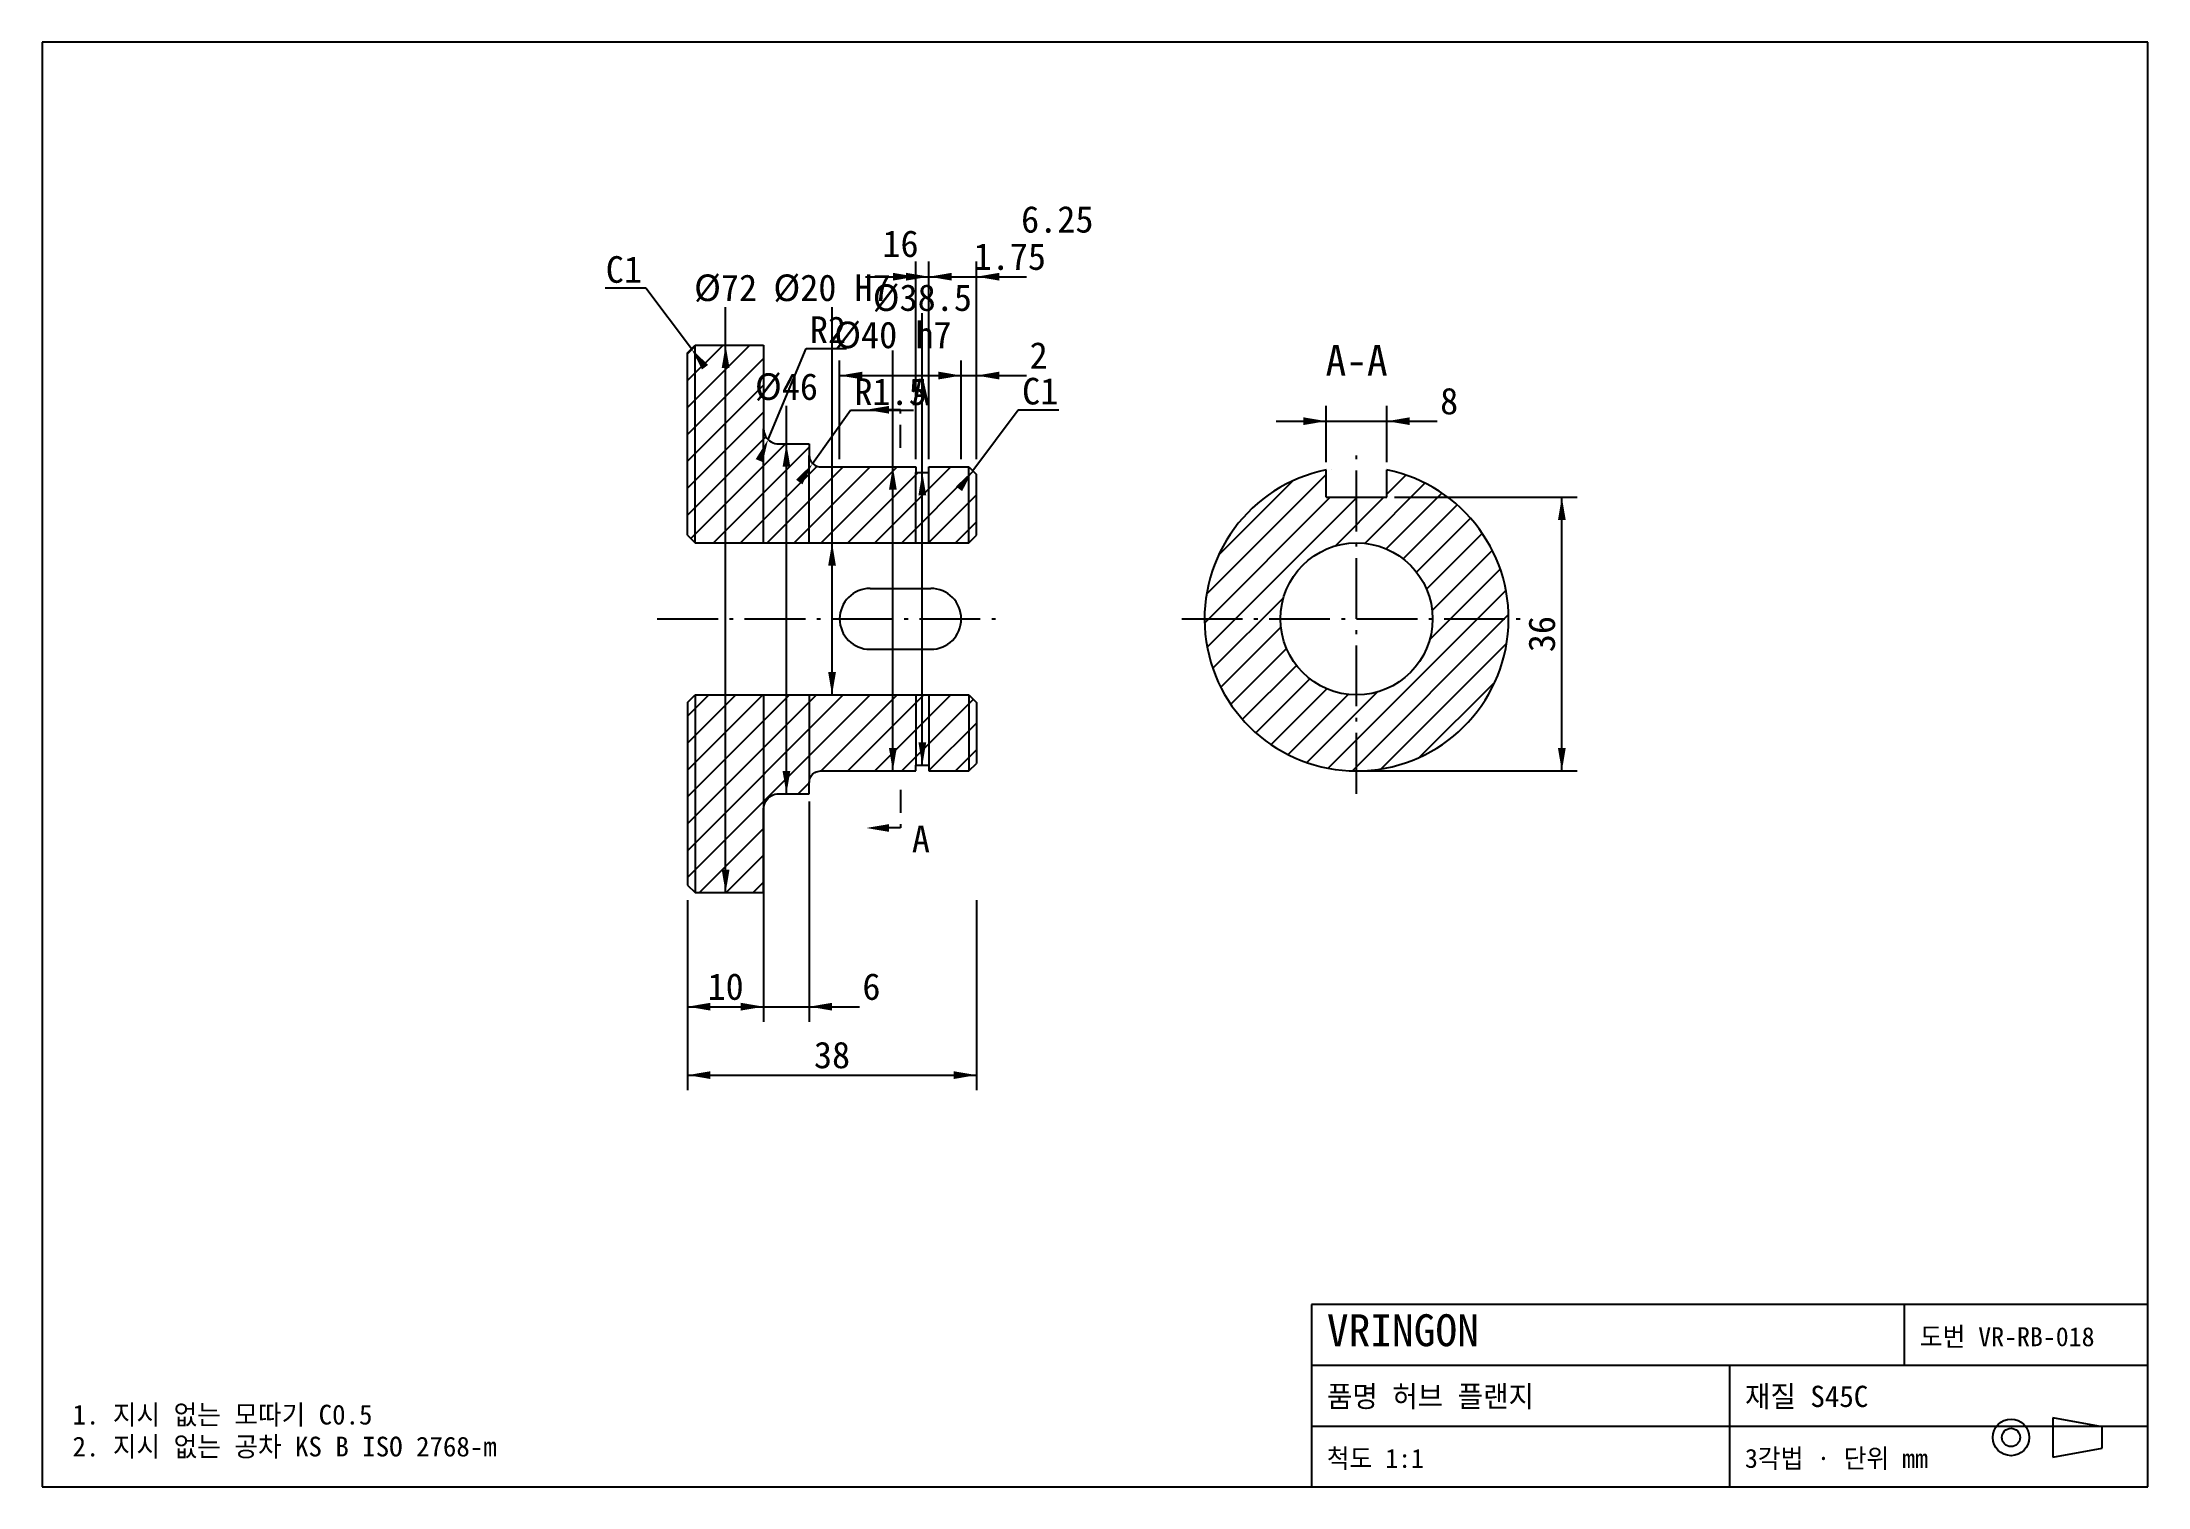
# Model space of a CAD drawing. Header units: millimetres. Extents: x 10 to 287, y 10 to 200.
import ezdxf
from ezdxf.enums import TextEntityAlignment as Align

# ---------------------------------------------------------------- set-up
doc = ezdxf.new("R2010")
doc.units = ezdxf.units.MM
doc.linetypes.add('CENTER', pattern=[11.5, 8, -1.5, 0.5, -1.5])
doc.linetypes.add('DASHED', pattern=[4.5, 3, -1.5])
for name, color, linetype in [('CENTER', 1, 'CENTER'), ('CUT', 5, 'DASHED'), ('DIM', 3, 'CONTINUOUS'), ('FRAME', 7, 'CONTINUOUS'), ('HATCH', 8, 'CONTINUOUS'), ('OUTLINE', 7, 'CONTINUOUS'), ('TEXT', 7, 'CONTINUOUS')]:
    doc.layers.add(name, color=color, linetype=linetype)

msp = doc.modelspace()

# ---------------------------------------------------------------- linework, layer by layer
at = {"layer": 'CENTER'}
for p, q in [((182.91, 101.15), (182.91, 147.15)), ((90.91, 124.15), (136.91, 124.15)), ((159.91, 124.15), (205.91, 124.15))]:
    msp.add_line(p, q, dxfattribs=at)
at = {"layer": 'CUT'}
for p, q in [((122.91, 151.65), (119.91, 151.65)), ((122.91, 146.65), (122.91, 151.65)), ((122.91, 101.65), (122.91, 96.65)), ((122.91, 96.65), (119.91, 96.65))]:
    msp.add_line(p, q, dxfattribs=at)
at = {"layer": 'DIM'}
for p, q in [((118.31, 169.15), (133.26, 169.15)), ((120.06, 169.15), (139.51, 169.15)), ((124.91, 145.15), (124.91, 171.15)), ((126.66, 145.15), (126.66, 171.15)), ((126.66, 145.15), (126.66, 171.15)), ((132.91, 145.15), (132.91, 171.15)), ((89.41, 167.65), (84.07, 167.65)), ((95.41, 159.65), (89.41, 167.65)), ((99.91, 88.15), (99.91, 165.15)), ((113.91, 114.15), (113.91, 165.15)), ((125.785, 149.15), (125.785, 164.35)), ((105.49, 147.73), (110.49, 159.73)), ((110.49, 159.73), (115.83, 159.73)), ((114.91, 145.15), (114.91, 158.15)), ((121.91, 149.15), (121.91, 159.45)), ((130.91, 145.15), (130.91, 158.15)), ((130.91, 145.15), (130.91, 158.15)), ((132.91, 145.15), (132.91, 158.15)), ((114.91, 156.15), (130.91, 156.15)), ((124.31, 156.15), (139.51, 156.15)), ((107.91, 101.15), (107.91, 152.15)), ((111.345, 144.585), (116.345, 151.585)), ((116.345, 151.585), (124.625, 151.585)), ((132.41, 143.65), (138.41, 151.65)), ((138.41, 151.65), (143.75, 151.65)), ((172.31, 150.15), (193.51, 150.15)), ((178.91, 144.746), (178.91, 152.15)), ((186.91, 144.746), (186.91, 152.15)), ((121.91, 104.15), (121.91, 149.15)), ((125.785, 104.9), (125.785, 149.15)), ((187.91, 140.15), (211.91, 140.15)), ((209.91, 104.15), (209.91, 140.15)), ((183.91, 104.15), (211.91, 104.15)), ((104.91, 100.15), (104.91, 71.15)), ((110.91, 100.15), (110.91, 71.15)), ((94.91, 87.15), (94.91, 71.15)), ((94.91, 87.15), (94.91, 62.15)), ((104.91, 87.15), (104.91, 71.15)), ((132.91, 87.15), (132.91, 62.15)), ((94.91, 73.15), (104.91, 73.15)), ((98.31, 73.15), (117.51, 73.15)), ((94.91, 64.15), (132.91, 64.15))]:
    msp.add_line(p, q, dxfattribs=at)
for points in [[(124.91, 169.15), (121.91, 168.64), (121.91, 169.66)], [(126.66, 169.15), (123.66, 168.64), (123.66, 169.66)], [(126.66, 169.15), (129.66, 169.66), (129.66, 168.64)], [(132.91, 169.15), (135.91, 169.66), (135.91, 168.64)], [(95.41, 159.65), (97.618, 157.556), (96.802, 156.944)], [(99.91, 160.15), (100.42, 157.15), (99.4, 157.15)], [(114.91, 156.15), (117.91, 156.66), (117.91, 155.64)], [(130.91, 156.15), (127.91, 155.64), (127.91, 156.66)], [(130.91, 156.15), (127.91, 155.64), (127.91, 156.66)], [(132.91, 156.15), (135.91, 156.66), (135.91, 155.64)], [(118.41, 151.65), (121.41, 152.16), (121.41, 151.14)], [(178.91, 150.15), (175.91, 149.64), (175.91, 150.66)], [(186.91, 150.15), (189.91, 150.66), (189.91, 149.64)], [(105.49, 147.73), (104.807, 144.765), (103.865, 145.157)], [(107.91, 147.15), (108.42, 144.15), (107.4, 144.15)], [(111.345, 144.585), (110.016, 141.847), (109.186, 142.44)], [(121.91, 144.15), (122.42, 141.15), (121.4, 141.15)], [(125.785, 143.4), (126.295, 140.4), (125.275, 140.4)], [(132.41, 143.65), (131.018, 140.944), (130.202, 141.556)], [(209.91, 140.15), (210.42, 137.15), (209.4, 137.15)], [(113.91, 134.15), (114.42, 131.15), (113.4, 131.15)], [(113.91, 114.15), (113.4, 117.15), (114.42, 117.15)], [(121.91, 104.15), (121.4, 107.15), (122.42, 107.15)], [(125.785, 104.9), (125.275, 107.9), (126.295, 107.9)], [(209.91, 104.15), (209.4, 107.15), (210.42, 107.15)], [(107.91, 101.15), (107.4, 104.15), (108.42, 104.15)], [(118.41, 96.65), (121.41, 97.16), (121.41, 96.14)], [(99.91, 88.15), (99.4, 91.15), (100.42, 91.15)], [(94.91, 73.15), (97.91, 73.66), (97.91, 72.64)], [(104.91, 73.15), (101.91, 72.64), (101.91, 73.66)], [(104.91, 73.15), (101.91, 72.64), (101.91, 73.66)], [(110.91, 73.15), (113.91, 73.66), (113.91, 72.64)], [(94.91, 64.15), (97.91, 64.66), (97.91, 63.64)], [(132.91, 64.15), (129.91, 63.64), (129.91, 64.66)]]:
    msp.add_solid(points, dxfattribs=at)
at = {"layer": 'FRAME'}
for p, q in [((287, 200), (10, 200)), ((10, 200), (10, 10)), ((287, 10), (287, 200)), ((287, 34), (177, 34)), ((177, 34), (177, 10)), ((255, 26), (255, 34)), ((287, 10), (287, 34)), ((177, 26), (287, 26)), ((232, 10), (232, 26)), ((177, 18), (287, 18)), ((281, 17.9), (274.5, 19.1)), ((274.5, 19.1), (274.5, 13.9)), ((281, 15.1), (281, 17.9)), ((274.5, 13.9), (281, 15.1)), ((10, 10), (287, 10)), ((177, 10), (287, 10))]:
    msp.add_line(p, q, dxfattribs=at)
for radius in [2.4, 1.2]:
    msp.add_circle((269, 16.5), radius, dxfattribs=at)
at = {"layer": 'HATCH'}
for p, q in [((94.91, 151.951), (103.109, 160.15)), ((94.91, 155.486), (99.574, 160.15)), ((94.91, 159.022), (96.038, 160.15)), ((94.91, 148.415), (104.91, 158.415)), ((94.91, 144.88), (104.91, 154.88)), ((94.91, 141.344), (104.91, 151.344)), ((94.91, 137.809), (105.207, 148.106)), ((95.348, 134.712), (107.787, 147.15)), ((98.322, 134.15), (110.91, 146.738)), ((101.858, 134.15), (111.938, 144.23)), ((105.393, 134.15), (115.393, 144.15)), ((108.929, 134.15), (118.929, 144.15)), ((112.465, 134.15), (122.465, 144.15)), ((119.536, 134.15), (129.536, 144.15)), ((116, 134.15), (125.25, 143.4)), ((123.071, 134.15), (132.491, 143.569)), ((163.21, 127.459), (178.91, 143.159)), ((164.795, 132.579), (174.508, 142.292)), ((179.597, 143.846), (179.608, 143.856)), ((183.974, 134.08), (191.886, 141.992)), ((186.91, 140.552), (189.403, 143.046)), ((126.607, 134.15), (132.91, 140.453)), ((162.931, 123.645), (179.437, 140.15)), ((163.278, 120.455), (182.972, 140.15)), ((180.088, 133.73), (186.508, 140.15)), ((186.791, 133.362), (194.119, 140.69)), ((189.024, 132.06), (196.124, 139.159)), ((130.142, 134.15), (132.91, 136.918)), ((190.794, 130.294), (197.885, 137.385)), ((192.104, 128.068), (199.423, 135.388)), ((192.837, 125.266), (200.734, 133.163)), ((192.518, 121.412), (201.799, 130.692)), ((179.159, 104.517), (202.534, 127.892)), ((164.006, 117.648), (173.33, 126.972)), ((182.36, 104.182), (202.885, 124.708)), ((165.067, 115.173), (172.98, 123.086)), ((166.375, 112.946), (173.698, 120.269)), ((186.156, 104.443), (202.619, 120.906)), ((167.91, 110.946), (175, 118.036)), ((94.91, 90.131), (118.929, 114.15)), ((94.91, 93.667), (115.393, 114.15)), ((94.91, 97.202), (111.858, 114.15)), ((94.91, 100.738), (108.322, 114.15)), ((94.91, 104.273), (104.787, 114.15)), ((94.91, 107.809), (101.251, 114.15)), ((94.91, 111.344), (97.716, 114.15)), ((112.465, 104.15), (122.465, 114.15)), ((116, 104.15), (126, 114.15)), ((119.536, 104.15), (129.536, 114.15)), ((169.665, 109.165), (176.766, 116.266)), ((171.667, 107.632), (178.992, 114.956)), ((173.897, 106.326), (181.794, 114.223)), ((176.376, 105.27), (185.648, 114.542)), ((191.196, 105.948), (201.081, 115.832)), ((123.071, 104.15), (132.491, 113.569)), ((126.66, 104.203), (132.91, 110.453)), ((130.142, 104.15), (132.91, 106.918)), ((109.465, 101.15), (110.91, 102.595)), ((96.465, 88.15), (104.91, 96.595)), ((100, 88.15), (104.91, 93.06)), ((103.536, 88.15), (104.91, 89.524))]:
    msp.add_line(p, q, dxfattribs=at)
at = {"layer": 'OUTLINE'}
for p, q in [((94.91, 159.15), (95.91, 160.15)), ((94.91, 135.15), (94.91, 159.15)), ((95.91, 160.15), (104.91, 160.15)), ((95.91, 134.15), (95.91, 160.15)), ((95.91, 134.15), (95.91, 160.15)), ((104.91, 160.15), (104.91, 149.15)), ((104.91, 149.15), (104.927, 148.889)), ((104.91, 134.15), (104.91, 149.15)), ((104.927, 148.889), (104.978, 148.632)), ((104.978, 148.632), (105.062, 148.385)), ((105.062, 148.385), (105.178, 148.15)), ((105.178, 148.15), (105.323, 147.932)), ((105.323, 147.932), (105.496, 147.736)), ((105.496, 147.736), (105.692, 147.563)), ((105.692, 147.563), (105.91, 147.418)), ((105.91, 147.418), (106.145, 147.302)), ((106.145, 147.302), (106.392, 147.218)), ((106.392, 147.218), (106.649, 147.167)), ((106.649, 147.167), (106.91, 147.15)), ((106.91, 147.15), (110.91, 147.15)), ((110.91, 147.15), (110.91, 145.65)), ((110.91, 145.65), (110.923, 145.454)), ((110.91, 134.15), (110.91, 145.65)), ((110.923, 145.454), (110.961, 145.262)), ((110.961, 145.262), (111.024, 145.076)), ((111.024, 145.076), (111.111, 144.9)), ((111.111, 144.9), (111.22, 144.737)), ((111.22, 144.737), (111.349, 144.589)), ((111.349, 144.589), (111.497, 144.46)), ((111.497, 144.46), (111.66, 144.351)), ((111.66, 144.351), (111.836, 144.264)), ((111.836, 144.264), (112.022, 144.201)), ((112.022, 144.201), (112.214, 144.163)), ((112.214, 144.163), (112.41, 144.15)), ((112.41, 144.15), (124.91, 144.15)), ((124.91, 144.15), (124.91, 143.4)), ((126.66, 143.4), (126.66, 144.15)), ((126.66, 144.15), (131.91, 144.15)), ((131.91, 144.15), (132.91, 143.15)), ((131.91, 134.15), (131.91, 144.15)), ((131.91, 134.15), (131.91, 144.15)), ((124.91, 143.4), (126.66, 143.4)), ((124.91, 134.15), (124.91, 143.4)), ((126.66, 134.15), (126.66, 143.4)), ((132.91, 135.15), (132.91, 143.15)), ((178.91, 140.15), (178.91, 143.746)), ((186.91, 140.15), (186.91, 143.746)), ((178.91, 140.15), (186.91, 140.15)), ((94.91, 135.15), (95.91, 134.15)), ((95.91, 134.15), (131.91, 134.15)), ((131.91, 134.15), (132.91, 135.15)), ((118.91, 128.15), (126.91, 128.15)), ((118.91, 120.15), (126.91, 120.15)), ((94.91, 113.15), (95.91, 114.15)), ((95.91, 114.15), (95.91, 88.15)), ((95.91, 114.15), (95.91, 88.15)), ((95.91, 114.15), (131.91, 114.15)), ((104.91, 114.15), (104.91, 99.15)), ((110.91, 114.15), (110.91, 102.65)), ((124.91, 114.15), (124.91, 104.9)), ((126.66, 114.15), (126.66, 104.9)), ((131.91, 114.15), (131.91, 104.15)), ((131.91, 114.15), (131.91, 104.15)), ((131.91, 114.15), (132.91, 113.15)), ((94.91, 113.15), (94.91, 89.15)), ((132.91, 113.15), (132.91, 105.15)), ((110.91, 102.65), (110.923, 102.846)), ((110.91, 101.15), (110.91, 102.65)), ((110.923, 102.846), (110.961, 103.038)), ((110.961, 103.038), (111.024, 103.224)), ((111.024, 103.224), (111.111, 103.4)), ((111.111, 103.4), (111.22, 103.563)), ((111.22, 103.563), (111.349, 103.711)), ((111.349, 103.711), (111.497, 103.84)), ((111.497, 103.84), (111.66, 103.949)), ((111.66, 103.949), (111.836, 104.036)), ((111.836, 104.036), (112.022, 104.099)), ((112.022, 104.099), (112.214, 104.137)), ((112.214, 104.137), (112.41, 104.15)), ((112.41, 104.15), (124.91, 104.15)), ((124.91, 104.15), (124.91, 104.9)), ((124.91, 104.9), (126.66, 104.9)), ((126.66, 104.9), (126.66, 104.15)), ((126.66, 104.15), (131.91, 104.15)), ((131.91, 104.15), (132.91, 105.15)), ((104.978, 99.668), (105.062, 99.915)), ((105.062, 99.915), (105.178, 100.15)), ((105.178, 100.15), (105.323, 100.368)), ((105.323, 100.368), (105.496, 100.564)), ((105.496, 100.564), (105.692, 100.737)), ((105.692, 100.737), (105.91, 100.882)), ((105.91, 100.882), (106.145, 100.998)), ((106.145, 100.998), (106.392, 101.082)), ((106.392, 101.082), (106.649, 101.133)), ((106.649, 101.133), (106.91, 101.15)), ((106.91, 101.15), (110.91, 101.15)), ((104.91, 99.15), (104.927, 99.411)), ((104.91, 88.15), (104.91, 99.15)), ((104.927, 99.411), (104.978, 99.668)), ((94.91, 89.15), (95.91, 88.15)), ((95.91, 88.15), (104.91, 88.15))]:
    msp.add_line(p, q, dxfattribs=at)
msp.add_circle((182.91, 124.15), 10, dxfattribs=at)
for centre, radius, start, end in [((182.91, 124.15), 20, 101.537, 78.463), ((118.91, 124.15), 4, 90, 270), ((126.91, 124.15), 4, -90, 90)]:
    msp.add_arc(centre, radius, start, end, dxfattribs=at)

# ---------------------------------------------------------------- texts
at = {"layer": 'TEXT'}
for s, height, p in [('6.25', 3.5, (143.54, 174.95)), ('16', 3.5, (122.91, 171.75)), ('1.75', 3.5, (137.29, 170.05)), ('%%c72', 3.5, (99.91, 165.95)), ('%%c20 H7', 3.5, (113.91, 165.95)), ('%%c38.5', 3.5, (125.785, 164.65)), ('%%c40 h7', 3.5, (121.91, 159.75)), ('2', 3.5, (141.09, 157.05)), ('A-A', 4, (182.91, 156.15)), ('%%c46', 3.5, (107.91, 152.95)), ('8', 3.5, (195.09, 151.05)), ('10', 3.5, (99.91, 74.05)), ('6', 3.5, (119.09, 74.05)), ('38', 3.5, (113.91, 65.05))]:
    msp.add_text(s, height=height, dxfattribs=at).set_placement(p, align=Align.CENTER)
msp.add_text('C1', height=3.5, dxfattribs=at).set_placement((88.91, 168.35), align=Align.RIGHT)
for s, height, p in [('R2', 3.5, (110.99, 160.43)), ('R1.5', 3.5, (116.845, 152.285)), ('A', 3.5, (124.41, 152.25)), ('C1', 3.5, (138.91, 152.35)), ('A', 3.5, (124.41, 93.45)), ('VRINGON', 4.2, (179, 28.5)), ('도번 VR-RB-018', 2.5, (257, 28.5)), ('품명 허브 플랜지', 2.8, (179, 20.5)), ('재질 S45C', 2.8, (234, 20.5)), ('1. 지시 없는 모따기 C0.5', 2.6, (14, 18.2)), ('2. 지시 없는 공차 KS B ISO 2768-m', 2.6, (14, 14)), ('척도 1:1', 2.5, (179, 12.5)), ('3각법 · 단위 mm', 2.5, (234, 12.5))]:
    msp.add_text(s, height=height, dxfattribs=at).set_placement(p)
msp.add_text('36', height=3.5, rotation=90, dxfattribs=at).set_placement((209.01, 122.15), align=Align.CENTER)

doc.saveas('drawing.dxf')
